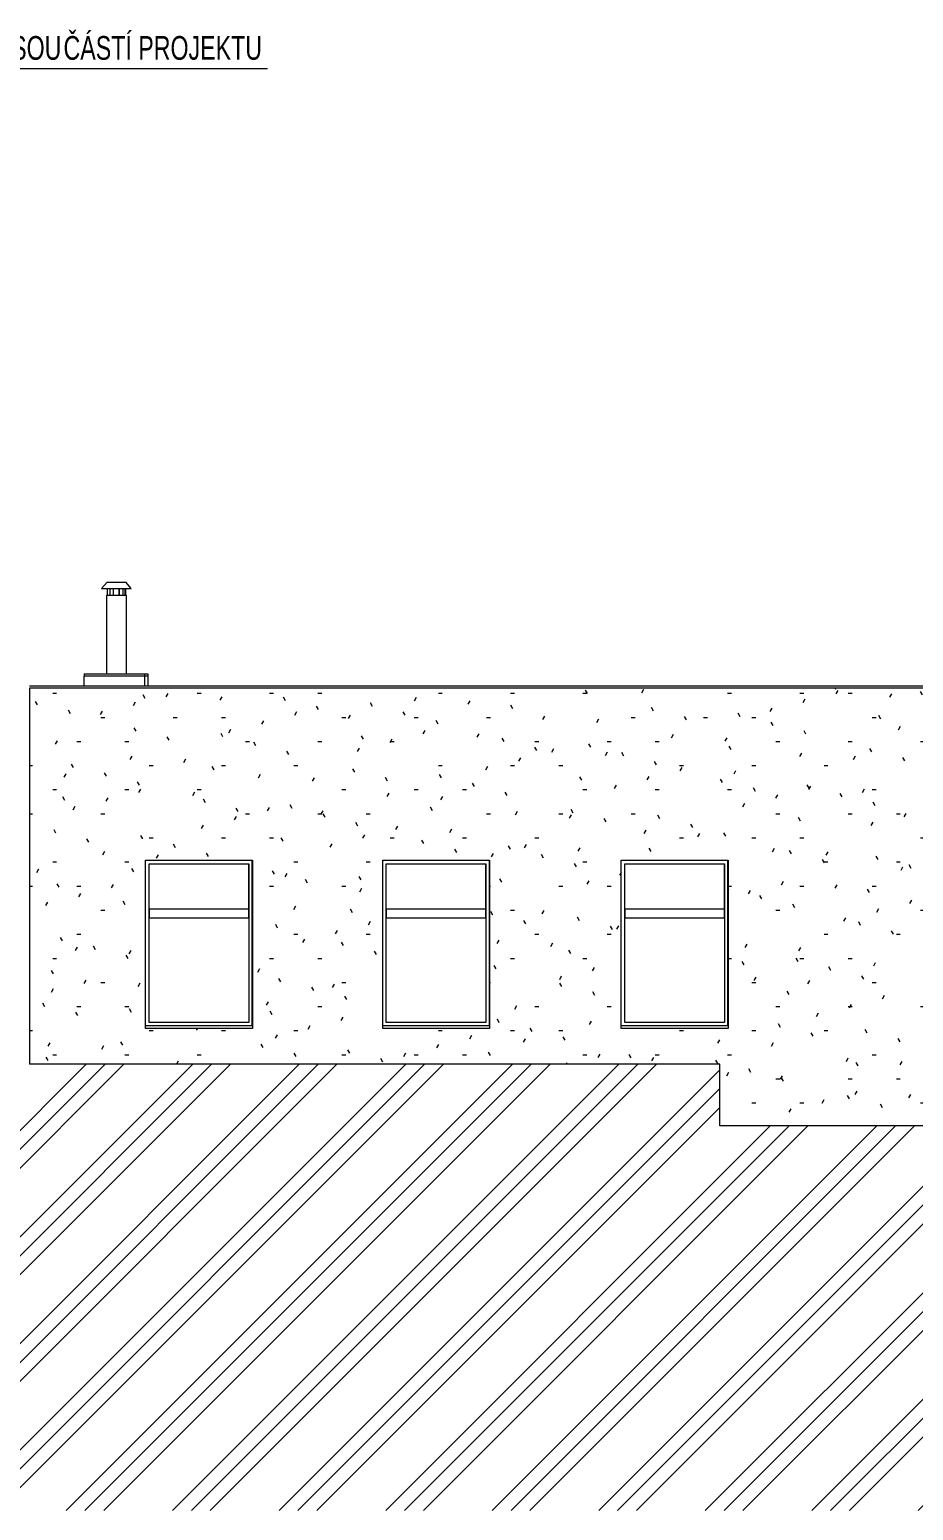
# Model space of a CAD drawing. Header units: millimetres. Extents: x -19993 to 479964, y -45352 to 20466.
# Drawn here: x 103345 to 110795, y -2012 to 10472 of the extents above; entities that cross this region are included whole.
import ezdxf

# ---------------------------------------------------------------- set-up
doc = ezdxf.new("R2010")
doc.units = ezdxf.units.MM
for name, color, linetype, lineweight in [('A-DETL', 90, 'Continuous', 9), ('A-DETL-GENF', 92, 'Continuous', 9), ('A-DETL-THIN', 151, 'Continuous', 9), ('A-GLAZ', 151, 'Continuous', 9), ('A-ROOF', 132, 'Continuous', 9), ('A-WALL', 113, 'Continuous', 9), ('A-WALL-PATT', 111, 'Continuous', 25), ('G-ANNO-TEXT', 231, 'Continuous', 9), ('M-HVAC-CDFF', 50, 'Continuous', 9), ('Q-SPCQ', 91, 'Continuous', 9)]:
    doc.layers.add(name, color=color, linetype=linetype, lineweight=lineweight)
doc.styles.add('Arial', font='arial.ttf', dxfattribs={"width": 0.7, "height": 200})

# ---------------------------------------------------------------- blocks, each defined once
blk = doc.blocks.new('OKNO_1k_nadsvetlik - OKNO_1k_nadsvetlik_1000 x 1500-1969475-VB3-V-Nový')
at = {"layer": 'A-GLAZ'}
for p, q in [((10291, 2100), (10291, 3440)), ((10291, 3440), (11131, 3440)), ((11131, 3440), (11131, 2100)), ((11131, 3060), (11131, 3440)), ((11161, 2072), (11161, 3470)), ((11161, 3470), (11161, 2072)), ((10291, 3060), (11131, 3060)), ((10291, 3060), (10291, 2980)), ((11131, 2980), (11131, 3060)), ((11131, 2980), (10291, 2980)), ((11131, 2980), (11131, 2100)), ((11131, 2100), (10291, 2100))]:
    blk.add_line(p, q, dxfattribs=at)
blk = doc.blocks.new('parapet_ext - parapet_ext-1802137-VB3-V-Nový')
at = {"layer": 'Q-SPCQ'}
for p, q in [((16302, 2050), (16302, 2072)), ((17202, 2072), (16302, 2072)), ((17202, 2050), (16302, 2050)), ((17202, 2072), (17202, 2050))]:
    blk.add_line(p, q, dxfattribs=at)
blk = doc.blocks.new('Komín6 - Komín6-1996301-VB3-V-Nový')
at = {"layer": 'M-HVAC-CDFF'}
for p, q in [((5927, 5815), (5881, 5760)), ((5881, 5760), (6006, 5760)), ((5927, 5815), (6006, 5815)), ((5927, 5760), (5927, 5700)), ((5932, 5700), (5932, 5760)), ((5953, 5700), (5953, 5760)), ((5979, 5760), (5979, 5700)), ((5982, 5700), (5982, 5760)), ((6006, 5815), (6085, 5815)), ((6006, 5760), (6131, 5760)), ((6030, 5700), (6030, 5760)), ((6033, 5700), (6033, 5760)), ((6059, 5760), (6059, 5700)), ((6080, 5700), (6080, 5760)), ((6131, 5760), (6085, 5815)), ((6085, 5700), (6085, 5760)), ((5921, 5700), (5921, 5040)), ((6006, 5700), (5921, 5700)), ((6091, 5700), (6006, 5700)), ((6091, 5040), (6091, 5700))]:
    blk.add_line(p, q, dxfattribs=at)

msp = doc.modelspace()

# ---------------------------------------------------------------- hatches: boundary and pattern name
at = {"layer": 'A-DETL-GENF'}
h = msp.add_hatch(dxfattribs=at)
h.set_pattern_fill('FP_48', style=0, pattern_type=2)
h.set_pattern_definition([(45, (167787.2, 0), (-449.013, 449.013), []), (45, (167945.96, 0), (0, 898.0256), []), (45, (167628.46, 0), (0, 898.0256), [])])
h.paths.add_polyline_path([(90325, -2012), (118245, -2012), (118245, 1230), (109164, 1230), (109164, 1750), (103345, 1750), (99270, 1530), (94270, 1530), (89388, 1274), (89388, -2012), (89797, -2012)])
at = {"layer": 'A-WALL-PATT', "lineweight": 9}
h = msp.add_hatch(dxfattribs=at)
h.set_pattern_fill('FP_45', color=11, style=0, pattern_type=2)
h.set_pattern_definition([(0, (167749.6, 0), (812.791, 203.2), [33.528, -576.066, 33.528, -576.066, -3251.165]), (0, (167749.6, 0), (812.791, 203.2), [-1219.187, 33.528, -1185.659, 33.528, -576.066, -1422.385]), (0, (167749.6, 0), (812.791, 203.2), [-3047.967, 33.528, -372.868, 33.528, -982.461]), (120, (168054.39, 101.6), (-582.3726, 602.303), [33.528, -576.07, 33.528, -3827.262]), (120, (168054.39, 101.6), (-582.3726, 602.303), [-643.126, -576.07, 33.528, -1185.669, -2031.995]), (120, (168054.39, 101.6), (-582.3726, 602.303), [-2438.393, 33.528, -576.07, 33.528, -1388.868]), (120, (168054.39, 101.6), (-582.3726, 602.303), [-3081.52, -372.871, 33.528, -982.469]), (240, (168155.99, 508), (-230.4254, -805.50445), [33.528, -576.07, 33.528, -3827.262]), (240, (168155.99, 508), (-230.4254, -805.50445), [-643.126, -576.07, 33.528, -1185.669, -2031.995]), (240, (168155.99, 508), (-230.4254, -805.50445), [-2438.393, 33.528, -576.07, 33.528, -1388.868]), (240, (168155.99, 508), (-230.4254, -805.50445), [-3081.52, -372.871, 33.528, -982.469])])
h.paths.add_polyline_path([(110805, 1230), (116194, 1230), (116194, 4920), (103345, 4920), (103345, 1750), (109164, 1750), (109164, 1230), (110580, 1230)])
h.paths.add_polyline_path([(116341, 1230), (116341, 2070), (116301, 2070), (116301, 2050), (116299, 2050), (116299, 2072), (116341, 2072), (116341, 4920), (116204, 4920), (116204, 1230), (116216, 1230)])
h.paths.add_polyline_path([(107086, 2050), (106323, 2050), (106323, 3470), (107223, 3470), (107223, 2050), (107131, 2050)])
h.paths.add_polyline_path([(108776, 2050), (108333, 2050), (108333, 3470), (109233, 3470), (109233, 2050), (109002, 2050)])
h.paths.add_polyline_path([(111868, 2050), (111868, 3470), (112768, 3470), (112768, 2050), (111876, 2050)])
h.paths.add_polyline_path([(114373, 2050), (114373, 3470), (115273, 3470), (115273, 2050), (114413, 2050)])
h.paths.add_polyline_path([(105178, 2050), (104323, 2050), (104323, 3470), (105223, 3470), (105223, 2050)])
h.paths.add_polyline_path([(115191, 3602), (115184, 3603), (115182, 3604), (115180, 3610), (115182, 3617), (115186, 3619), (115191, 3619), (115193, 3618), (115197, 3613), (115197, 3606)])
h.paths.add_polyline_path([(115191, 3751), (115184, 3752), (115182, 3754), (115180, 3760), (115182, 3766), (115186, 3769), (115191, 3768), (115193, 3768), (115197, 3762), (115197, 3756)])

# ---------------------------------------------------------------- linework, layer by layer
at = {"layer": 'A-DETL'}
msp.add_line((102651, 10144), (105351, 10144), dxfattribs=at)
at = {"layer": 'A-DETL-THIN'}
for p, q in [((109164, 1750), (103345, 1750)), ((109164, 1230), (109164, 1750)), ((116549, 1230), (109164, 1230))]:
    msp.add_line(p, q, dxfattribs=at)
at = {"layer": 'A-ROOF'}
for p, q in [((103806, 5040), (104343, 5040)), ((103806, 5040), (103806, 5020)), ((104315, 5040), (104315, 5020)), ((104343, 5040), (104343, 5020))]:
    msp.add_line(p, q, dxfattribs=at)
at = {"layer": 'A-ROOF', "color": 11}
for p, q in [((103345, 4940), (115101, 4940)), ((115101, 4920), (103345, 4920))]:
    msp.add_line(p, q, dxfattribs=at)
at = {"layer": 'A-WALL'}
for p, q in [((103806, 4940), (103806, 5020)), ((104343, 5020), (103806, 5020)), ((104315, 5020), (104315, 4940)), ((104343, 5020), (104343, 4940))]:
    msp.add_line(p, q, dxfattribs=at)
at = {"layer": 'A-WALL', "color": 11}
for p, q in [((103345, 4920), (103345, 1750)), ((104323, 2070), (104323, 3470)), ((104323, 3470), (105223, 3470)), ((105223, 3470), (105223, 2072)), ((106323, 2070), (106323, 3470)), ((106323, 3470), (107223, 3470)), ((107223, 3470), (107223, 2072)), ((108333, 2070), (108333, 3470)), ((108333, 3470), (109233, 3470)), ((109233, 3470), (109233, 2072))]:
    msp.add_line(p, q, dxfattribs=at)

# ---------------------------------------------------------------- block references
at = {"layer": 'A-GLAZ'}
for p in [(94061, 0), (96061, 0), (98071, 0)]:
    msp.add_blockref('OKNO_1k_nadsvetlik - OKNO_1k_nadsvetlik_1000 x 1500-1969475-VB3-V-Nový', p, dxfattribs=at)
at = {"layer": 'M-HVAC-CDFF'}
msp.add_blockref('Komín6 - Komín6-1996301-VB3-V-Nový', (98071, 0), dxfattribs=at)
at = {"layer": 'Q-SPCQ'}
for p in [(88021, 0), (90021, 0), (92031, 0)]:
    msp.add_blockref('parapet_ext - parapet_ext-1802137-VB3-V-Nový', p, dxfattribs=at)

# ---------------------------------------------------------------- texts
at = {"layer": 'G-ANNO-TEXT', "color": 7, "lineweight": 25, "char_height": 200, "attachment_point": 1, "style": 'Arial'}
for s, insert, width in [('NENÍ SOU', (102668, 10418), 1167.26), ('ČÁSTÍ PROJEKTU', (103631, 10418), 2070.76)]:
    msp.add_mtext(s, dxfattribs=dict(at, insert=insert, width=width))

doc.saveas('drawing.dxf')
